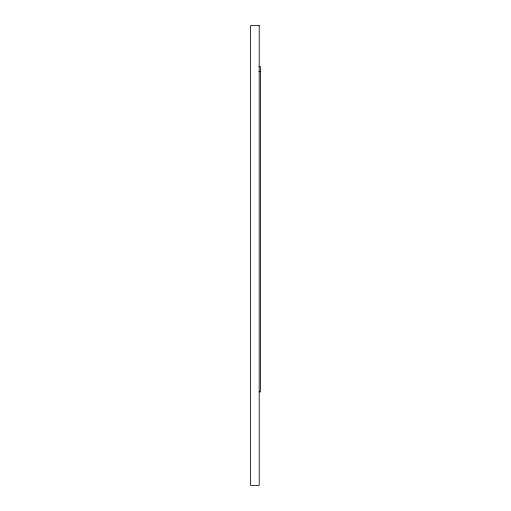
<?xml version="1.0" encoding="UTF-8"?>
<svg xmlns="http://www.w3.org/2000/svg" width="511" height="511" viewBox="0 0 511 511"><rect width="100%" height="100%" fill="white"/><g stroke="black" fill="none" stroke-linecap="round" stroke-linejoin="round"><path stroke-width="0.77" d="M258.936 66.615L260.425 66.615L260.425 391.828L258.936 391.828M258.936 71.54L260.425 71.54M259.198 25.55L250.575 25.55L250.575 485.45L259.198 485.45L259.198 25.55"/></g></svg>
